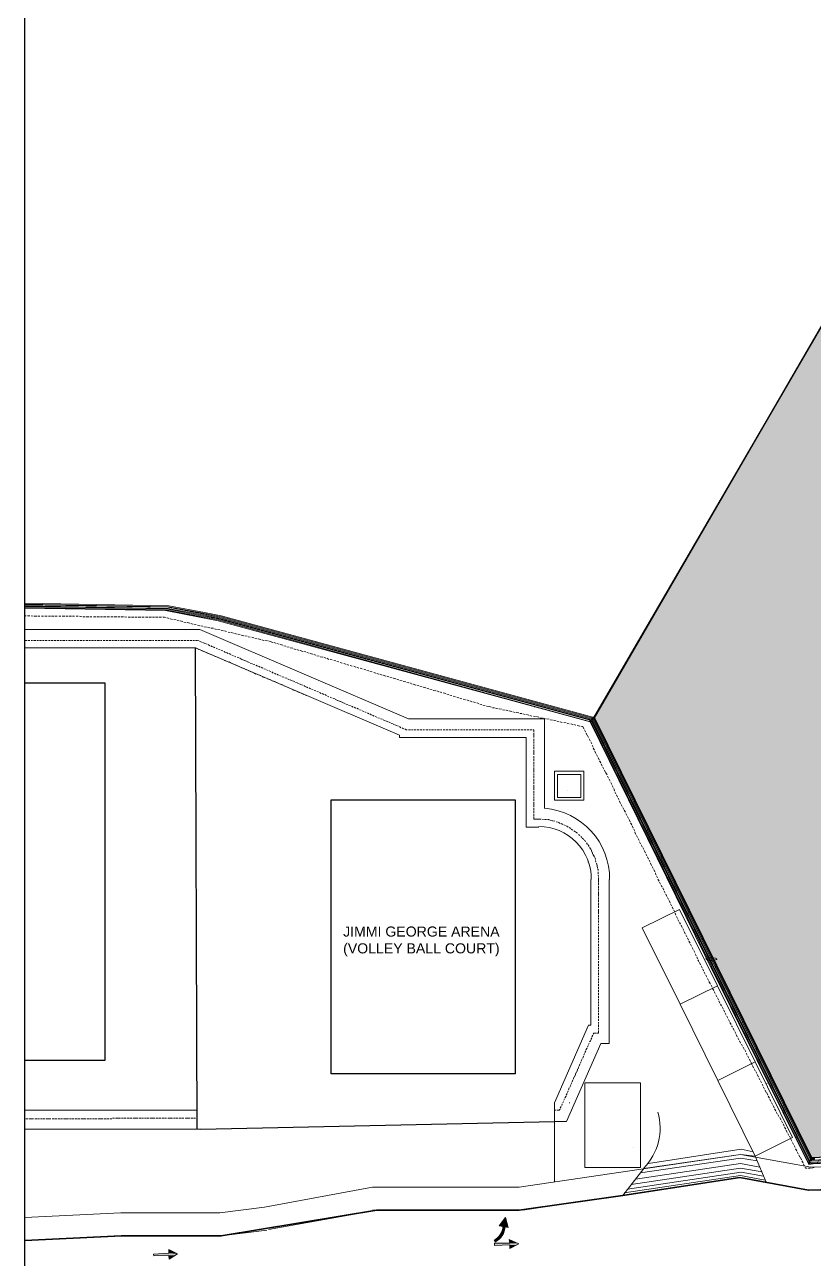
# Model space of a CAD drawing. Header units: inches. Extents: x 1969 to 240164, y 1364 to 46451.
# Drawn here: x 213632 to 218753, y 20353 to 28360 of the extents above; entities that cross this region are included whole.
import ezdxf

# ---------------------------------------------------------------- set-up
doc = ezdxf.new("R2010")
doc.units = ezdxf.units.IN
doc.header["$MEASUREMENT"] = 0
for name, color, linetype in [('PDF_0', 7, 'Continuous'), ('PDF_BH_Soil', 7, 'Continuous'), ('PDF_BH_Waste', 7, 'Continuous'), ('PDF_BOUNDARY', 7, 'Continuous'), ('PDF_cars', 7, 'Continuous'), ('PDF_CL for PVC SCH-40', 7, 'Continuous'), ('PDF_foot path', 7, 'Continuous'), ('PDF_HAT', 7, 'Continuous'), ('PDF_INTERNAL ROAD', 7, 'Continuous'), ('PDF_PAVING', 7, 'Continuous'), ('PDF_PHE_TEXT', 7, 'Continuous'), ('PDF_RD HA', 7, 'Continuous'), ('PDF_References', 7, 'Continuous'), ('PDF_ROAD', 7, 'Continuous'), ('PDF_TEX', 7, 'Continuous'), ('PDF_TEXT', 7, 'Continuous'), ('PDF_TEXT2', 7, 'Continuous'), ('PDF_THIN-1', 7, 'Continuous'), ('PDF_TXT', 7, 'Continuous'), ('PDF_Wall', 7, 'Continuous')]:
    doc.layers.add(name, color=color, linetype=linetype)
doc.styles.add('PDF ArialMT', font='arial.ttf')

msp = doc.modelspace()

# ---------------------------------------------------------------- hatches: boundary and pattern name
at = {"true_color": 0x727430}
h = msp.add_hatch(color=67, dxfattribs=at)
h.dxf.hatch_style = 1
h.paths.add_polyline_path([(225081.8, 24568.3), (222757, 28348.5), (218952.9, 26669.3), (217326.9, 23866.1), (218736.4, 21011.3), (222232.3, 21165.1), (222232.3, 21501.7), (222532.3, 21501.7), (222532.3, 21177.9), (222876.5, 21193.6), (222876.5, 21528.4), (223290.6, 21528.4), (223290.6, 21212.4), (223431.7, 21218.8), (226298.7, 21350.5), (225894.7, 22671.3), (225920.3, 22778.7), (225821.5, 23041.2)])
h.paths.add_polyline_path([(220980.8, 24006.3), (222077.8, 24006.3), (222077.8, 23721.3), (220980.8, 23721.3)], flags=16)

# ---------------------------------------------------------------- linework, layer by layer
for p, q in [((218952.9, 26669.3), (217322, 23865.3)), ((214750.4, 21197.1), (214739.7, 24319.5)), ((214773.8, 21197.1), (217067.9, 21248.2))]:
    msp.add_line(p, q)
for points in [[(213632.9, 35410.3), (230127.2, 35410.3), (230125.9, 16003.3), (213631.7, 16003.3)], [(215620.3, 23334), (216813.9, 23334), (216813.9, 21557.1), (215620.3, 21557.1)]]:
    msp.add_lwpolyline(points, close=True)
for points in [[(222137.2, 21160.9), (218736.4, 21011.3), (217326.9, 23866.1), (218952.9, 26669.3), (222757, 28348.5), (225081.8, 24568.3), (225821.5, 23041.2), (225920.3, 22778.7), (225894.7, 22671.3), (226298.7, 21350.5), (223431.7, 21218.8), (222137.2, 21159.9)], [(213632.9, 20475.8), (214259.1, 20505.1), (214906.8, 20505.1), (215915.7, 20672.1), (216839.5, 20672.1), (217511, 20767.6), (218271.2, 20883.5), (218717.7, 20801.7), (219341.5, 20818.7), (222147.5, 20933.6), (226336.2, 21105), (227062.2, 22754.9), (230127.2, 24257.3)], [(213632.9, 24091.8), (214151.8, 24091.8), (214151.8, 21643.6), (213632.9, 21643.6)]]:
    msp.add_lwpolyline(points)
at = {"lineweight": 35}
msp.add_lwpolyline([(213632.9, 20476.2), (214257.6, 20505.5), (214905.2, 20505.5), (215914.2, 20672.5), (216838, 20672.5), (217509.5, 20767.9), (218269.6, 20883.8), (218716.2, 20802), (219340, 20819.1), (222146, 20933.9), (226334.6, 21105.4), (227060.7, 22755.2), (230127.2, 24258.4)], dxfattribs=at)
at = {"layer": 'PDF_0', "lineweight": 0}
for points in [[(214780.6, 24513.7), (214780.6, 24517.2)], [(214739.7, 24319.5), (214743.1, 24319.5)], [(216938.4, 23934.3), (216938.4, 23937.7)], [(217323.5, 23866.1), (217320.1, 23862.7), (217323.5, 23859.3), (217330.4, 23862.7), (217326.9, 23866.1)], [(217303.1, 23849), (217299.7, 23849), (217296.3, 23842.2), (217299.7, 23842.2)], [(217303.1, 23845.6), (217299.7, 23842.2), (217303.1, 23838.8), (217309.9, 23842.2), (217306.5, 23845.6)], [(217313.3, 23859.3), (217306.5, 23859.3), (217306.5, 23852.5), (217309.9, 23852.5)], [(217313.3, 23855.9), (217309.9, 23852.5), (217313.3, 23849), (217320.1, 23852.5), (217316.7, 23855.9)], [(216883.8, 23736.6), (216883.8, 23736.6)], [(217657.6, 23112.8), (217657.6, 23112.8)], [(217286, 22932.1), (217286, 22928.7)], [(218445, 21493.6), (218448.4, 21493.6)], [(217071.3, 21347.1), (217067.9, 21347.1)], [(217166.7, 21367.5), (217163.3, 21367.5)], [(218721.1, 20978.9), (218724.5, 20982.3), (218721.1, 20985.7), (218714.3, 20982.3), (218717.7, 20975.5)], [(218727.9, 20992.5), (218731.3, 20996), (218727.9, 20999.4), (218721.1, 20996), (218724.5, 20992.5)], [(218734.7, 21006.2), (218738.1, 21009.6), (218734.7, 21013), (218727.9, 21009.6), (218731.3, 21006.2)]]:
    msp.add_lwpolyline(points, dxfattribs=at)
for points in [[(217326.1, 23867.2, 0.199002), (217323.5, 23869.5), (217316.7, 23869.5), (217316.7, 23862.7), (217320.1, 23862.7)], [(218718.4, 20978, 0.198789), (218721.1, 20975.5), (218724.5, 20972.1), (218727.9, 20982.3), (218724.5, 20982.3)], [(218725.2, 20991.6, 0.198789), (218727.9, 20989.1), (218731.3, 20989.1), (218734.7, 20996), (218731.3, 20996)], [(218732.1, 21005.3, 0.198789), (218734.7, 21002.8), (218741.6, 21002.8), (218741.6, 21009.6), (218738.1, 21009.6)]]:
    msp.add_lwpolyline(points, format="xyb", dxfattribs=at)
for centre in [(217315, 23857.6), (217304.8, 23847.3)]:
    msp.add_arc(centre, 5.11, 33.44847, 78.46832, dxfattribs=at)
at = {"layer": 'PDF_BH_Soil', "lineweight": 0}
for points in [[(217299.7, 23849), (214889.7, 24506.9), (214780.6, 24527.4), (214548.8, 24571.7), (213632.9, 24587.5)], [(217296.3, 23842.2), (214889.7, 24500.1), (214780.6, 24520.6), (214545.4, 24564.9), (213632.9, 24580.7)], [(218714.3, 20982.3), (217303.1, 23838.8)], [(218721.1, 20985.7), (217309.9, 23842.2)], [(218724.5, 20975.5), (222138.7, 21128.4)], [(218727.9, 20982.3), (222138.3, 21135.1)]]:
    msp.add_lwpolyline(points, dxfattribs=at)
at = {"layer": 'PDF_BH_Waste', "lineweight": 0}
for points in [[(217316.7, 23869.5), (214906.8, 24527.4), (214797.7, 24547.8), (214565.9, 24592.1), (213632.9, 24608.2)], [(217316.7, 23862.7), (214906.8, 24520.6), (214797.7, 24541), (214562.5, 24585.3), (213632.9, 24601.4)], [(213632.9, 24598), (214562.5, 24581.9), (214794.3, 24537.6), (214903.3, 24513.7), (217306.5, 23859.3)], [(217306.5, 23852.5), (214903.3, 24506.9), (214794.3, 24530.8), (214562.5, 24575.1), (213632.9, 24591.1)], [(217320.1, 23862.7), (217320.1, 23862.7)], [(218734.7, 21013), (217326.9, 23862.7)], [(218721.1, 20996), (217313.3, 23849)], [(218727.9, 20999.4), (217320.1, 23852.5)], [(218731.3, 21009.6), (217323.5, 23859.3)], [(222138.1, 21140.7), (218731.3, 20989.1)], [(218734.7, 20996), (222137.8, 21147.4)], [(218741.6, 21009.6), (218755.2, 21009.6), (218755.2, 21002.8), (218741.6, 21002.8)]]:
    msp.add_lwpolyline(points, dxfattribs=at)
at = {"layer": 'PDF_BOUNDARY', "lineweight": 0}
for points in [[(213632.9, 24577.2), (214545.4, 24561.5), (214886.3, 24493.3), (214889.7, 24493.3)], [(214886.3, 24493.3), (217299.7, 23838.8), (218042.8, 22325.4), (218717.7, 20968.7), (218745, 20972.1), (220176.6, 21040.3), (222138.6, 21129.5)]]:
    msp.add_lwpolyline(points, dxfattribs=at)
at = {"layer": 'PDF_cars', "lineweight": 0}
for points in [[(217879.2, 22621.9), (217637.1, 22502.6), (217882.6, 22008.3), (218124.6, 22127.6)], [(218124.6, 22127.6), (217882.6, 22008.3), (218128, 21514.1), (218370, 21633.4)], [(218370, 21633.4), (218128, 21514.1), (218370, 21023.2), (218612, 21142.5)], [(217265.6, 21497), (217626.9, 21497), (217626.9, 20948.2), (217265.6, 20948.2)]]:
    msp.add_lwpolyline(points, close=True, dxfattribs=at)
at = {"layer": 'PDF_CL for PVC SCH-40', "lineweight": 0}
for points in [[(217326.9, 23859.3), (217323.5, 23866.1), (217316.7, 23866.1)], [(217306.5, 23838.8), (217303.1, 23845.6), (217296.3, 23845.6)], [(217316.7, 23849), (217313.3, 23855.9), (217306.5, 23855.9)], [(218717.7, 20982.3), (218721.1, 20978.9), (218727.9, 20978.9)], [(218724.5, 20999.4), (218727.9, 20992.5), (218734.7, 20992.5)], [(218731.3, 21013), (218734.7, 21006.2), (218741.6, 21006.2)]]:
    msp.add_lwpolyline(points, dxfattribs=at)
at = {"layer": 'PDF_foot path', "lineweight": 0}
for points in [[(217678, 20975.5), (218278, 21067.5), (218356.4, 21050.5)], [(218370, 21023.2), (218441.6, 20852.8), (218370, 21023.2), (218274.6, 21033.5), (217647.4, 20941.4), (217511, 20767.6), (217647.4, 20941.4)], [(217626.9, 20914.1), (218274.6, 21009.6), (218383.6, 20992.5)], [(217541.7, 20808.5), (218278, 20917.6), (218424.5, 20893.7)], [(217565.6, 20839.2), (218274.6, 20944.8), (218414.3, 20921)], [(217592.8, 20873.2), (218274.6, 20975.5), (218400.7, 20951.6)], [(217521.2, 20784.6), (218274.6, 20897.1), (218434.8, 20866.4)]]:
    msp.add_lwpolyline(points, dxfattribs=at)
msp.add_lwpolyline([(218441.6, 20852.8), (218271.2, 20883.5), (217511, 20767.6), (218271.2, 20883.5)], close=True, dxfattribs=at)
at = {"layer": 'PDF_HAT', "lineweight": 0}
for p, q in [((217303.1, 22816.2), (217303.1, 21872)), ((217289.4, 21872), (217067.9, 21367.5)), ((217303.1, 21872), (217289.4, 21872))]:
    msp.add_line(p, q, dxfattribs=at)
for points in [[(213632.9, 24319.5), (214739.7, 24319.5), (216062.3, 23753.6), (216062.3, 23736.6), (216883.8, 23736.6), (216883.8, 23157.1), (216965.6, 23157.1)], [(214750, 21319.8), (213632.9, 21319.8)]]:
    msp.add_lwpolyline(points, dxfattribs=at)
msp.add_arc((216967.3, 22821.3), 339.2, 359.1926, 90.01649, dxfattribs=at)
at = {"layer": 'PDF_INTERNAL ROAD', "lineweight": 0}
for points in [[(218635.9, 20968.7), (218731.3, 20951.6), (219409.7, 20972.1)], [(216839.5, 20822.1), (216113.4, 20822.1), (215888.5, 20822.1), (215186.3, 20692.6), (214896.5, 20655.1), (214255.7, 20655.1), (213632.9, 20624.6)], [(218608.6, 20822.1), (218717.7, 20801.7), (219413.1, 20822.1)], [(215915.7, 20672.1), (215213.5, 20546)], [(215888.5, 20672.1), (216113.4, 20672.1), (216839.5, 20672.1)], [(213632.9, 20475.6), (214259.1, 20505.1), (214906.8, 20505.1), (215203.3, 20542.6)]]:
    msp.add_lwpolyline(points, dxfattribs=at)
at = {"layer": 'PDF_PAVING', "lineweight": 0}
for points in [[(213632.9, 24438.8), (214767, 24438.8), (216120.3, 23859.3), (217003.1, 23859.3), (217003.1, 23276.4)], [(217422.4, 22816.2), (217422.4, 21752.7), (217367.8, 21752.7), (217146.3, 21248.2), (217067.9, 21248.2)], [(213632.9, 21197.1), (214773.8, 21197.1)]]:
    msp.add_lwpolyline(points, dxfattribs=at)
msp.add_arc((216967.3, 22821.3), 458.5, 359.30812, 85.28672, dxfattribs=at)
at = {"layer": 'PDF_PHE_TEXT', "lineweight": 0}
for points in [[(218086.4, 22309.3), (218066.7, 22309.3), (218050.6, 22305.5), (218050.6, 22300.8)], [(218050.6, 22300.8), (218050.6, 22296.1), (218066.7, 22292.3), (218086.4, 22292.3)], [(218122.2, 22300.8), (218122.2, 22305.5), (218106.2, 22309.3), (218086.4, 22309.3)], [(218086.4, 22292.3), (218106.2, 22292.3), (218122.2, 22296.1), (218122.2, 22300.8)]]:
    msp.add_open_spline(points, degree=3, dxfattribs=at)
at = {"layer": 'PDF_RD HA', "lineweight": 0}
for points in [[(216839.5, 20822.1), (218274.6, 21033.5), (218635.9, 20968.7)], [(216863.4, 20672.1), (218271.2, 20883.5), (218608.6, 20822.1)]]:
    msp.add_lwpolyline(points, dxfattribs=at)
msp.add_arc((217376.4, 21205.6), 376.7, 316.21371, 15.74324, dxfattribs=at)
at = {"layer": 'PDF_References', "lineweight": 0}
msp.add_lwpolyline([(217153.1, 23395.7), (217153.1, 23395.7), (217153.1, 23395.7)], close=True, dxfattribs=at)
at = {"layer": 'PDF_ROAD', "lineweight": 0}
msp.add_lwpolyline([(217067.9, 21367.5), (217067.9, 20856.2)], dxfattribs=at)
at = {"layer": 'PDF_TEX', "lineweight": 0}
for points in [[(217067.9, 23518.4), (217258.8, 23518.4), (217258.8, 23330.9), (217067.9, 23330.9)], [(217088.3, 23498), (217238.3, 23498), (217238.3, 23348), (217088.3, 23348)]]:
    msp.add_lwpolyline(points, close=True, dxfattribs=at)
at = {"layer": 'PDF_TEXT2', "lineweight": 0}
for points in [[(213632.9, 24527.4), (213642.1, 24527.4)], [(213648.9, 24527.4), (213666, 24527.4)], [(213672.8, 24527.4), (213686.4, 24524)], [(213693.3, 24524), (213710.3, 24524)], [(213717.1, 24524), (213730.8, 24524)], [(213741, 24524), (213754.6, 24524)], [(213761.4, 24524), (213778.5, 24524)], [(213785.3, 24524), (213798.9, 24524)], [(213805.7, 24524), (213822.8, 24524)], [(213829.6, 24524), (213843.2, 24524)], [(213853.5, 24524), (213867.1, 24524)], [(213873.9, 24524), (213891, 24524)], [(213897.8, 24524), (213911.4, 24524)], [(213918.2, 24524), (213935.3, 24524)], [(213942.1, 24524), (213955.7, 24524)], [(213966, 24524), (213979.6, 24524)], [(213986.4, 24524), (214003.5, 24520.6)], [(214010.3, 24520.6), (214023.9, 24520.6)], [(214030.7, 24520.6), (214047.8, 24520.6)], [(214054.6, 24520.6), (214068.2, 24520.6)], [(214078.4, 24520.6), (214092.1, 24520.6)], [(214098.9, 24520.6), (214115.9, 24520.6)], [(214122.8, 24520.6), (214136.4, 24520.6)], [(214143.2, 24520.6), (214160.3, 24520.6)], [(214167.1, 24520.6), (214180.7, 24520.6)], [(214190.9, 24520.6), (214204.6, 24520.6)], [(214211.4, 24520.6), (214228.4, 24520.6)], [(214235.2, 24520.6), (214248.9, 24520.6)], [(214255.7, 24520.6), (214272.7, 24520.6)], [(214279.6, 24520.6), (214293.2, 24517.2)], [(214303.4, 24517.2), (214317.1, 24517.2)], [(214323.9, 24517.2), (214340.9, 24517.2)], [(214347.7, 24517.2), (214361.4, 24517.2)], [(214368.2, 24517.2), (214385.2, 24517.2)], [(214392, 24517.2), (214405.7, 24517.2)], [(214415.9, 24517.2), (214429.5, 24517.2)], [(214436.4, 24517.2), (214453.4, 24517.2)], [(214460.2, 24517.2), (214473.9, 24517.2)], [(214480.7, 24517.2), (214497.7, 24517.2)], [(214504.5, 24517.2), (214518.2, 24517.2)], [(214528.4, 24517.2), (214538.6, 24517.2), (214548.8, 24513.7)], [(214555.7, 24513.7), (214569.3, 24510.3)], [(214576.1, 24506.9), (214589.7, 24503.5)], [(214600, 24503.5), (214613.6, 24500.1)], [(214620.4, 24496.7), (214634.1, 24493.3)], [(214640.9, 24493.3), (214657.9, 24489.9)], [(214664.7, 24486.5), (214678.4, 24483.1)], [(214685.2, 24483.1), (214702.2, 24479.7)], [(214709.1, 24476.3), (214722.7, 24472.8)], [(214729.5, 24472.8), (214743.1, 24469.4)], [(214753.4, 24466), (214767, 24462.6)], [(214773.8, 24462.6), (214787.5, 24459.2)], [(214794.3, 24455.8), (214811.3, 24452.4)], [(214818.1, 24452.4), (214831.8, 24449)], [(214838.6, 24445.6), (214855.6, 24445.6)], [(214862.4, 24442.2), (214876.1, 24438.8)], [(214882.9, 24438.8), (214899.9, 24435.3)], [(214906.8, 24431.9), (214920.4, 24428.5)], [(214927.2, 24428.5), (214940.8, 24425.1)], [(214951.1, 24421.7), (214964.7, 24418.3)], [(214971.5, 24418.3), (214985.2, 24414.9)], [(214992, 24411.5), (215009, 24408.1)], [(215015.8, 24408.1), (215029.5, 24404.7)], [(215036.3, 24401.3), (215053.3, 24397.9)], [(215060.2, 24397.9), (215073.8, 24394.4)], [(215080.6, 24391), (215094.2, 24387.6)], [(215104.5, 24387.6), (215118.1, 24384.2)], [(215124.9, 24380.8), (215138.6, 24377.4)], [(215145.4, 24377.4), (215162.4, 24374)], [(215169.2, 24370.6), (215182.9, 24367.2)], [(215189.7, 24367.2), (215206.7, 24363.8)], [(215213.5, 24363.8), (215223.8, 24360.4), (215240.8, 24353.5)], [(215247.6, 24353.5), (215261.3, 24350.1)], [(215268.1, 24346.7), (215281.7, 24343.3)], [(215288.5, 24339.9), (215305.6, 24336.5)], [(215312.4, 24333.1), (215326, 24329.7)], [(215332.8, 24326.3), (215346.5, 24322.9)], [(215353.3, 24319.5), (215370.3, 24316)], [(215377.2, 24312.6), (215390.8, 24309.2)], [(215397.6, 24309.2), (215411.2, 24302.4)], [(215418.1, 24302.4), (215435.1, 24295.6)], [(215441.9, 24295.6), (215455.6, 24292.2)], [(215462.4, 24288.8), (215476, 24285.4)], [(215482.8, 24282), (215499.9, 24278.5)], [(215506.7, 24275.1), (215520.3, 24271.7)], [(215527.1, 24268.3), (215540.8, 24264.9)], [(215547.6, 24261.5), (215564.6, 24258.1)], [(215571.5, 24258.1), (215585.1, 24251.3)], [(215591.9, 24251.3), (215605.5, 24244.5)], [(215612.4, 24244.5), (215626, 24241)], [(215636.2, 24237.6), (215649.9, 24234.2)], [(215656.7, 24230.8), (215670.3, 24227.4)], [(215677.1, 24224), (215690.8, 24220.6)], [(215701, 24217.2), (215714.6, 24213.8)], [(215721.4, 24210.4), (215735.1, 24207)], [(215741.9, 24203.6), (215755.5, 24200.1)], [(215765.8, 24200.1), (215779.4, 24193.3)], [(215786.2, 24193.3), (215799.8, 24186.5)], [(215806.7, 24186.5), (215820.3, 24183.1)], [(215830.5, 24179.7), (215844.2, 24176.3)], [(215851, 24172.9), (215864.6, 24169.5)], [(215871.4, 24166.1), (215885.1, 24162.6)], [(215895.3, 24159.2), (215908.9, 24155.8)], [(215915.7, 24152.4), (215929.4, 24149)], [(215936.2, 24149), (215949.8, 24142.2)], [(215956.6, 24142.2), (215973.7, 24135.4)], [(215980.5, 24135.4), (215994.1, 24132)], [(216001, 24128.6), (216014.6, 24125.2)], [(216021.4, 24121.7), (216038.5, 24118.3)], [(216045.3, 24114.9), (216058.9, 24111.5)], [(216065.7, 24108.1), (216079.4, 24104.7)], [(216086.2, 24101.3), (216103.2, 24097.9)], [(216110, 24094.5), (216123.7, 24091.1)], [(216130.5, 24091.1), (216144.1, 24084.2)], [(216150.9, 24084.2), (216168, 24077.4)], [(216174.8, 24077.4), (216188.4, 24074)], [(216195.3, 24070.6), (216208.9, 24067.2)], [(216215.7, 24063.8), (216232.7, 24060.4)], [(216239.6, 24057), (216253.2, 24053.6)], [(216260, 24050.2), (216273.7, 24046.8)], [(216280.5, 24043.3), (216297.5, 24039.9)], [(216304.3, 24039.9), (216318, 24033.1)], [(216324.8, 24033.1), (216338.4, 24026.3)], [(216345.2, 24026.3), (216362.3, 24022.9)], [(216369.1, 24019.5), (216382.7, 24016.1)], [(216389.5, 24012.7), (216403.2, 24009.3)], [(216410, 24005.8), (216427, 24002.4)], [(216433.9, 23999), (216447.5, 23995.6)], [(216454.3, 23992.2), (216467.9, 23988.8)], [(216474.8, 23985.4), (216491.8, 23982)], [(216498.6, 23982), (216512.3, 23975.2)], [(216519.1, 23975.2), (216532.7, 23968.4)], [(216539.5, 23968.4), (216556.6, 23964.9)], [(216563.4, 23961.5), (216577, 23958.1)], [(216583.8, 23954.7), (216597.5, 23951.3)], [(216604.3, 23947.9), (216617.9, 23944.5)], [(216628.2, 23941.1), (216645.2, 23937.7), (216658.8, 23934.3)], [(216665.7, 23930.9), (216679.3, 23930.9)], [(216686.1, 23927.4), (216703.1, 23924)], [(216710, 23924), (216723.6, 23920.6)], [(216730.4, 23917.2), (216747.5, 23913.8)], [(216754.3, 23913.8), (216767.9, 23910.4)], [(216774.7, 23910.4), (216791.8, 23907)], [(216798.6, 23903.6), (216812.2, 23900.2)], [(216819, 23900.2), (216836.1, 23896.8)], [(216842.9, 23893.4), (216856.5, 23893.4)], [(216863.4, 23890), (216877, 23886.5)], [(216887.2, 23886.5), (216900.9, 23883.1)], [(216907.7, 23879.7), (216921.3, 23876.3)], [(216931.5, 23876.3), (216945.2, 23872.9)], [(216952, 23872.9), (216965.6, 23869.5)], [(216972.4, 23866.1), (216989.5, 23862.7)], [(216996.3, 23862.7), (217009.9, 23859.3)], [(217016.8, 23859.3), (217033.8, 23855.9)], [(217040.6, 23852.5), (217054.2, 23849)], [(217061.1, 23849), (217078.1, 23845.6)], [(217084.9, 23842.2), (217098.6, 23838.8)], [(217105.4, 23838.8), (217119, 23835.4)], [(217129.2, 23835.4), (217142.9, 23832)], [(217149.7, 23828.6), (217163.3, 23825.2)], [(217173.6, 23825.2), (217187.2, 23821.8)], [(217194, 23821.8), (217207.6, 23818.4)], [(217214.5, 23815), (217231.5, 23811.6)], [(217238.3, 23811.6), (217252, 23808.1), (217258.8, 23794.5)], [(217262.2, 23787.7), (217269, 23774.1)], [(217272.4, 23767.2), (217279.2, 23753.6)], [(217282.6, 23750.2), (217289.4, 23736.6)], [(217292.9, 23729.7), (217299.7, 23716.1)], [(217303.1, 23709.3), (217309.9, 23695.7)], [(217313.3, 23688.8), (217320.1, 23675.2)], [(217320.1, 23668.4), (217326.9, 23654.8)], [(217330.4, 23647.9), (217337.2, 23634.3)], [(217340.6, 23627.5), (217347.4, 23613.8)], [(217350.8, 23607), (217357.6, 23593.4)], [(217361, 23586.6), (217367.8, 23572.9)], [(217371.3, 23566.1), (217378.1, 23552.5)], [(217381.5, 23545.7), (217388.3, 23532)], [(217391.7, 23525.2), (217398.5, 23511.6)], [(217401.9, 23508.2), (217408.8, 23494.5)], [(217412.2, 23487.7), (217419, 23474.1)], [(217422.4, 23467.3), (217429.2, 23453.6)], [(217432.6, 23446.8), (217439.4, 23433.2)], [(217442.8, 23426.4), (217449.7, 23412.7)], [(217453.1, 23405.9), (217456.5, 23392.3)], [(217459.9, 23385.5), (217466.7, 23371.8)], [(217470.1, 23365), (217476.9, 23351.4)], [(217480.3, 23344.6), (217487.2, 23330.9)], [(217490.6, 23324.1), (217497.4, 23310.5)], [(217500.8, 23303.7), (217507.6, 23290)], [(217511, 23283.2), (217517.8, 23269.6)], [(217521.2, 23266.2), (217528.1, 23252.5)], [(217531.5, 23245.7), (217538.3, 23232.1)], [(217541.7, 23225.3), (217548.5, 23211.6)], [(217551.9, 23204.8), (217558.7, 23191.2)], [(217562.1, 23184.3), (217569, 23170.7)], [(217572.4, 23163.9), (217579.2, 23150.3)], [(217582.6, 23143.4), (217589.4, 23129.8)], [(217589.4, 23123), (217596.2, 23109.4)], [(217599.6, 23102.5), (217606.5, 23088.9)], [(217609.9, 23082.1), (217616.7, 23068.5)], [(217620.1, 23061.6), (217626.9, 23048)], [(217630.3, 23041.2), (217637.1, 23027.5)], [(217640.5, 23024.1), (217647.4, 23010.5)], [(217650.8, 23003.7), (217657.6, 22990.1)], [(217661, 22983.2), (217667.8, 22969.6)], [(217671.2, 22962.8), (217678, 22949.1)], [(217681.4, 22942.3), (217688.3, 22928.7)], [(217691.7, 22921.9), (217698.5, 22908.2)], [(217701.9, 22901.4), (217708.7, 22887.8)], [(217712.1, 22881), (217718.9, 22867.3)], [(217722.4, 22860.5), (217725.8, 22846.9)], [(217729.2, 22840.1), (217736, 22826.4)], [(217739.4, 22819.6), (217746.2, 22806)], [(217749.6, 22799.2), (217756.4, 22785.5)], [(217759.8, 22778.7), (217766.7, 22768.5)], [(217770.1, 22761.7), (217776.9, 22748)], [(217780.3, 22741.2), (217787.1, 22727.6)], [(217790.5, 22720.8), (217797.3, 22707.1)], [(217800.8, 22700.3), (217807.6, 22686.7)], [(217811, 22679.9), (217817.8, 22666.2)], [(217821.2, 22659.4), (217828, 22645.8)], [(217831.4, 22639), (217838.3, 22625.3)], [(217841.7, 22618.5), (217848.5, 22604.9)], [(217851.9, 22598.1), (217855.3, 22584.4)], [(217858.7, 22577.6), (217865.5, 22564)], [(217868.9, 22557.1), (217875.7, 22543.5)], [(217879.2, 22536.7), (217886, 22526.5)], [(217889.4, 22519.7), (217896.2, 22506)], [(217899.6, 22499.2), (217906.4, 22485.6)], [(217909.8, 22478.7), (217916.7, 22465.1)], [(217920.1, 22458.3), (217926.9, 22444.7)], [(217930.3, 22437.8), (217937.1, 22424.2)], [(217940.5, 22417.4), (217947.3, 22403.8)], [(217950.7, 22396.9), (217957.6, 22383.3)], [(217961, 22376.5), (217967.8, 22362.9)], [(217971.2, 22356), (217978, 22342.4)], [(217981.4, 22335.6), (217988.2, 22321.9)], [(217991.6, 22315.1), (217995.1, 22301.5)], [(217998.5, 22294.7), (218005.3, 22284.4)], [(218008.7, 22277.6), (218015.5, 22264)], [(218018.9, 22257.2), (218025.7, 22243.5)], [(218029.1, 22236.7), (218036, 22223.1)], [(218039.4, 22216.3), (218046.2, 22202.6)], [(218049.6, 22195.8), (218056.4, 22182.2)], [(218059.8, 22175.4), (218066.6, 22161.7)], [(218070, 22154.9), (218076.9, 22141.3), (218080.3, 22137.9)], [(218083.7, 22131.1), (218090.5, 22117.4)], [(218093.9, 22110.6), (218100.7, 22097)], [(218104.1, 22090.2), (218110.9, 22076.5)], [(218114.4, 22069.7), (218121.2, 22056.1)], [(218124.6, 22049.2), (218131.4, 22035.6)], [(218134.8, 22028.8), (218141.6, 22015.2)], [(218145, 22008.3), (218151.9, 21998.1)], [(218155.3, 21991.3), (218162.1, 21977.7)], [(218165.5, 21970.8), (218172.3, 21957.2)], [(218175.7, 21950.4), (218182.5, 21936.8)], [(218185.9, 21929.9), (218192.8, 21916.3)], [(218196.2, 21909.5), (218203, 21895.9)], [(218206.4, 21889), (218213.2, 21875.4)], [(218216.6, 21868.6), (218223.4, 21858.4)], [(218226.8, 21851.5), (218233.7, 21837.9)], [(218237.1, 21831.1), (218243.9, 21817.5)], [(218247.3, 21810.6), (218254.1, 21797)], [(218257.5, 21790.2), (218264.3, 21776.6)], [(218267.7, 21769.7), (218274.6, 21756.1)], [(218281.4, 21749.3), (218288.2, 21735.6)], [(218291.6, 21728.8), (218298.4, 21715.2)], [(218301.8, 21711.8), (218308.7, 21698.2)], [(218312.1, 21691.3), (218318.9, 21677.7)], [(218322.3, 21670.9), (218329.1, 21657.2)], [(218332.5, 21650.4), (218339.3, 21636.8)], [(218342.7, 21630), (218349.6, 21616.3)], [(218353, 21609.5), (218359.8, 21595.9)], [(218363.2, 21589.1), (218370, 21575.4)], [(218373.4, 21572), (218380.2, 21558.4)], [(218383.6, 21551.6), (218390.5, 21537.9)], [(218393.9, 21531.1), (218400.7, 21517.5)], [(218404.1, 21510.7), (218410.9, 21497)], [(218414.3, 21490.2), (218421.1, 21476.6)], [(218424.5, 21469.8), (218431.4, 21456.1)], [(218434.8, 21449.3), (218441.6, 21435.7)], [(218445, 21432.3), (218451.8, 21418.6)], [(218455.2, 21411.8), (218462, 21398.2)], [(218465.5, 21391.4), (218472.3, 21377.7)], [(218475.7, 21370.9), (218482.5, 21357.3)], [(218485.9, 21350.5), (218492.7, 21336.8)], [(218496.1, 21330), (218502.9, 21316.4)], [(218506.4, 21309.6), (218513.2, 21295.9)], [(218516.6, 21292.5), (218523.4, 21278.9)], [(218530.2, 21272.1), (218537, 21258.4)], [(218540.4, 21251.6), (218547.3, 21238)], [(218550.7, 21231.2), (218557.5, 21217.5)], [(218560.9, 21210.7), (218567.7, 21197.1)], [(218571.1, 21190.3), (218577.9, 21176.6)], [(218581.3, 21169.8), (218588.2, 21156.2)], [(218591.6, 21152.8), (218598.4, 21139.1)], [(218601.8, 21132.3), (218608.6, 21118.7)], [(218612, 21111.9), (218618.8, 21098.2)], [(218622.3, 21091.4), (218629.1, 21077.8)], [(218632.5, 21070.9), (218639.3, 21057.3)], [(218642.7, 21050.5), (218649.5, 21036.9)], [(218652.9, 21030), (218659.7, 21016.4)], [(218663.2, 21013), (218670, 20999.4)], [(218673.4, 20992.5), (218680.2, 20978.9)], [(218683.6, 20972.1), (218690.4, 20958.5)], [(218693.8, 20951.6), (218697.2, 20944.8), (218707.5, 20944.8)], [(218714.3, 20944.8), (218727.9, 20944.8)], [(218734.7, 20944.8), (218751.8, 20948.2)]]:
    msp.add_lwpolyline(points, dxfattribs=at)
at = {"layer": 'PDF_THIN-1', "lineweight": 0}
for points in [[(214760.2, 24309.2), (214739.7, 24319.5)], [(214790.9, 24295.6), (214770.4, 24305.8)], [(214821.5, 24282), (214801.1, 24292.2)], [(214852.2, 24271.7), (214831.8, 24278.5)], [(214882.9, 24258.1), (214862.4, 24264.9)], [(214917, 24244.5), (214896.5, 24251.3)], [(214947.7, 24230.8), (214927.2, 24237.6)], [(214978.3, 24217.2), (214957.9, 24227.4)], [(215009, 24203.6), (214988.6, 24213.8)], [(215039.7, 24189.9), (215019.2, 24200.1)], [(215070.4, 24176.3), (215049.9, 24186.5)], [(215101.1, 24162.6), (215080.6, 24172.9)], [(215131.7, 24149), (215111.3, 24159.2)], [(215162.4, 24138.8), (215142, 24145.6)], [(215193.1, 24125.2), (215172.6, 24132)], [(215227.2, 24111.5), (215206.7, 24118.3)], [(215257.9, 24097.9), (215237.4, 24104.7)], [(215288.5, 24084.2), (215268.1, 24094.5)], [(215319.2, 24070.6), (215298.8, 24080.8)], [(215349.9, 24057), (215329.4, 24067.2)], [(215380.6, 24043.3), (215360.1, 24053.6)], [(215411.2, 24029.7), (215390.8, 24039.9)], [(215441.9, 24016.1), (215421.5, 24026.3)], [(215472.6, 24005.8), (215452.2, 24012.7)]]:
    msp.add_lwpolyline(points, dxfattribs=at)
at = {"layer": 'PDF_TXT', "lineweight": 0}
for points in [[(213635.3, 24367.2), (213645.5, 24367.2)], [(213652.4, 24367.2), (213666, 24367.2)], [(213672.8, 24367.2), (213683, 24367.2)], [(213689.8, 24367.2), (213703.5, 24367.2)], [(213710.3, 24367.2), (213720.5, 24367.2)], [(213727.3, 24367.2), (213741, 24367.2)], [(213747.8, 24367.2), (213758, 24367.2)], [(213764.8, 24367.2), (213778.5, 24367.2)], [(213785.3, 24367.2), (213795.5, 24367.2)], [(213802.3, 24367.2), (213816, 24367.2)], [(213822.8, 24367.2), (213833, 24367.2)], [(213839.8, 24367.2), (213853.5, 24367.2)], [(213860.3, 24367.2), (213870.5, 24367.2)], [(213877.3, 24367.2), (213891, 24367.2)], [(213897.8, 24367.2), (213908, 24367.2)], [(213914.8, 24367.2), (213928.5, 24367.2)], [(213935.3, 24367.2), (213945.5, 24367.2)], [(213952.3, 24367.2), (213966, 24367.2)], [(213972.8, 24367.2), (213983, 24367.2)], [(213989.8, 24367.2), (214003.5, 24367.2)], [(214010.3, 24367.2), (214020.5, 24367.2)], [(214027.3, 24367.2), (214040.9, 24367.2)], [(214047.8, 24367.2), (214058, 24367.2)], [(214064.8, 24367.2), (214078.4, 24367.2)], [(214085.3, 24367.2), (214095.5, 24367.2)], [(214102.3, 24367.2), (214115.9, 24367.2)], [(214122.8, 24367.2), (214133, 24367.2)], [(214139.8, 24367.2), (214153.4, 24367.2)], [(214160.3, 24367.2), (214170.5, 24367.2)], [(214177.3, 24367.2), (214190.9, 24367.2)], [(214197.7, 24367.2), (214208, 24367.2)], [(214214.8, 24367.2), (214228.4, 24367.2)], [(214235.2, 24367.2), (214245.5, 24367.2)], [(214252.3, 24367.2), (214265.9, 24367.2)], [(214272.7, 24367.2), (214283, 24367.2)], [(214289.8, 24367.2), (214303.4, 24367.2)], [(214310.2, 24367.2), (214320.5, 24367.2)], [(214327.3, 24367.2), (214340.9, 24367.2)], [(214347.7, 24367.2), (214358, 24367.2)], [(214364.8, 24367.2), (214378.4, 24367.2)], [(214385.2, 24367.2), (214395.5, 24367.2)], [(214402.3, 24367.2), (214415.9, 24367.2)], [(214422.7, 24367.2), (214432.9, 24367.2)], [(214439.8, 24367.2), (214453.4, 24367.2)], [(214460.2, 24367.2), (214470.4, 24367.2)], [(214477.3, 24367.2), (214490.9, 24367.2)], [(214497.7, 24367.2), (214507.9, 24367.2)], [(214514.8, 24367.2), (214528.4, 24367.2)], [(214535.2, 24367.2), (214545.4, 24367.2)], [(214552.3, 24367.2), (214565.9, 24367.2)], [(214572.7, 24367.2), (214582.9, 24367.2)], [(214589.7, 24367.2), (214603.4, 24367.2)], [(214610.2, 24367.2), (214620.4, 24367.2)], [(214627.2, 24367.2), (214640.9, 24367.2)], [(214647.7, 24367.2), (214657.9, 24367.2)], [(214664.7, 24367.2), (214678.4, 24367.2)], [(214685.2, 24367.2), (214695.4, 24367.2)], [(214702.2, 24367.2), (214715.9, 24367.2)], [(214722.7, 24367.2), (214732.9, 24367.2)], [(214739.7, 24367.2), (214750, 24367.2), (214763.6, 24363.8)], [(214767, 24360.4), (214780.6, 24356.9)], [(214784, 24353.5), (214797.7, 24350.1)], [(214801.1, 24346.7), (214814.7, 24343.3)], [(214821.5, 24339.9), (214831.8, 24333.1)], [(214838.6, 24333.1), (214848.8, 24326.3)], [(214855.6, 24326.3), (214865.9, 24319.5)], [(214872.7, 24316), (214882.9, 24312.6)], [(214889.7, 24309.2), (214899.9, 24305.8)], [(214906.8, 24302.4), (214917, 24299)], [(214923.8, 24295.6), (214934, 24288.8)], [(214940.8, 24288.8), (214951.1, 24282)], [(214957.9, 24282), (214968.1, 24275.1)], [(214974.9, 24271.7), (214985.2, 24268.3)], [(214992, 24264.9), (215002.2, 24261.5)], [(215009, 24258.1), (215022.7, 24254.7)], [(215026.1, 24251.3), (215039.7, 24244.5)], [(215043.1, 24244.5), (215056.7, 24237.6)], [(215060.2, 24237.6), (215073.8, 24230.8)], [(215077.2, 24227.4), (215090.8, 24224)], [(215094.2, 24220.6), (215107.9, 24217.2)], [(215111.3, 24213.8), (215124.9, 24210.4)], [(215131.7, 24207), (215142, 24200.1)], [(215148.8, 24200.1), (215159, 24193.3)], [(215165.8, 24193.3), (215176, 24186.5)], [(215182.9, 24183.1), (215193.1, 24179.7)], [(215199.9, 24176.3), (215210.1, 24172.9)], [(215217, 24169.5), (215227.2, 24166.1)], [(215234, 24162.6), (215244.2, 24155.8)], [(215251, 24155.8), (215261.3, 24149)], [(215268.1, 24149), (215278.3, 24142.2)], [(215285.1, 24138.8), (215295.4, 24135.4)], [(215302.2, 24132), (215312.4, 24128.6)], [(215319.2, 24125.2), (215332.8, 24121.7)], [(215336.3, 24118.3), (215349.9, 24111.5)], [(215353.3, 24111.5), (215366.9, 24104.7)], [(215370.3, 24104.7), (215384, 24097.9)], [(215387.4, 24094.5), (215401, 24091.1)], [(215404.4, 24087.7), (215418.1, 24084.2)], [(215421.5, 24080.8), (215435.1, 24077.4)], [(215441.9, 24074), (215452.2, 24067.2)], [(215459, 24067.2), (215469.2, 24060.4)], [(215476, 24060.4), (215486.2, 24053.6)], [(215493.1, 24050.2), (215503.3, 24046.8)], [(215510.1, 24043.3), (215520.3, 24039.9)], [(215527.1, 24036.5), (215537.4, 24033.1)], [(215544.2, 24029.7), (215554.4, 24022.9)], [(215561.2, 24022.9), (215571.5, 24016.1)], [(215578.3, 24016.1), (215588.5, 24009.3)], [(215595.3, 24005.8), (215605.5, 24002.4)], [(215612.4, 23999), (215622.6, 23995.6)], [(215629.4, 23992.2), (215643, 23988.8)], [(215646.4, 23985.4), (215660.1, 23978.6)], [(215663.5, 23978.6), (215677.1, 23971.8)], [(215680.5, 23971.8), (215694.2, 23964.9)], [(215697.6, 23961.5), (215711.2, 23958.1)], [(215714.6, 23954.7), (215728.3, 23951.3)], [(215731.7, 23947.9), (215745.3, 23944.5)], [(215752.1, 23941.1), (215762.3, 23934.3)], [(215769.2, 23934.3), (215779.4, 23927.4)], [(215786.2, 23927.4), (215796.4, 23920.6)], [(215803.2, 23917.2), (215813.5, 23913.8)], [(215820.3, 23910.4), (215830.5, 23907)], [(215837.3, 23903.6), (215847.6, 23900.2)], [(215854.4, 23896.8), (215864.6, 23890)], [(215871.4, 23890), (215881.6, 23883.1)], [(215888.5, 23883.1), (215898.7, 23876.3)], [(215905.5, 23872.9), (215915.7, 23869.5)], [(215922.6, 23866.1), (215932.8, 23862.7)], [(215939.6, 23859.3), (215953.2, 23855.9)], [(215956.6, 23852.5), (215970.3, 23845.6)], [(215973.7, 23845.6), (215987.3, 23838.8)], [(215990.7, 23838.8), (216004.4, 23832)], [(216007.8, 23828.6), (216021.4, 23825.2)], [(216024.8, 23821.8), (216038.5, 23818.4)], [(216041.9, 23815), (216055.5, 23811.6)], [(216062.3, 23808.1), (216072.5, 23801.3)], [(216079.4, 23801.3), (216089.6, 23794.5)], [(216096.4, 23794.5), (216106.6, 23787.7), (216113.4, 23787.7)], [(216120.3, 23787.7), (216133.9, 23787.7)], [(216140.7, 23787.7), (216150.9, 23787.7)], [(216157.8, 23787.7), (216171.4, 23787.7)], [(216178.2, 23787.7), (216188.4, 23787.7)], [(216195.3, 23787.7), (216208.9, 23787.7)], [(216215.7, 23787.7), (216225.9, 23787.7)], [(216232.7, 23787.7), (216246.4, 23787.7)], [(216253.2, 23787.7), (216263.4, 23787.7)], [(216270.2, 23787.7), (216283.9, 23787.7)], [(216290.7, 23787.7), (216300.9, 23787.7)], [(216307.7, 23787.7), (216321.4, 23787.7)], [(216328.2, 23787.7), (216338.4, 23787.7)], [(216345.2, 23787.7), (216358.9, 23787.7)], [(216365.7, 23787.7), (216375.9, 23787.7)], [(216382.7, 23787.7), (216396.4, 23787.7)], [(216403.2, 23787.7), (216413.4, 23787.7)], [(216420.2, 23787.7), (216433.9, 23787.7)], [(216440.7, 23787.7), (216450.9, 23787.7)], [(216457.7, 23787.7), (216471.4, 23787.7)], [(216478.2, 23787.7), (216488.4, 23787.7)], [(216495.2, 23787.7), (216508.9, 23787.7)], [(216515.7, 23787.7), (216525.9, 23787.7)], [(216532.7, 23787.7), (216546.3, 23787.7)], [(216553.2, 23787.7), (216563.4, 23787.7)], [(216570.2, 23787.7), (216583.8, 23787.7)], [(216590.7, 23787.7), (216600.9, 23787.7)], [(216607.7, 23787.7), (216621.3, 23787.7)], [(216628.2, 23787.7), (216638.4, 23787.7)], [(216645.2, 23787.7), (216658.8, 23787.7)], [(216665.7, 23787.7), (216675.9, 23787.7)], [(216682.7, 23787.7), (216696.3, 23787.7)], [(216703.1, 23787.7), (216713.4, 23787.7)], [(216720.2, 23787.7), (216733.8, 23787.7)], [(216740.6, 23787.7), (216750.9, 23787.7)], [(216757.7, 23787.7), (216771.3, 23787.7)], [(216778.1, 23787.7), (216788.4, 23787.7)], [(216795.2, 23787.7), (216808.8, 23787.7)], [(216815.6, 23787.7), (216825.9, 23787.7)], [(216832.7, 23787.7), (216846.3, 23787.7)], [(216853.1, 23787.7), (216863.4, 23787.7)], [(216870.2, 23787.7), (216883.8, 23787.7)], [(216890.6, 23787.7), (216900.9, 23787.7)], [(216907.7, 23787.7), (216921.3, 23787.7)], [(216928.1, 23787.7), (216934.9, 23787.7), (216934.9, 23774.1)], [(216934.9, 23767.2), (216934.9, 23753.6)], [(216934.9, 23750.2), (216934.9, 23736.6)], [(216934.9, 23729.7), (216934.9, 23716.1)], [(216934.9, 23712.7), (216934.9, 23699.1)], [(216934.9, 23692.2), (216934.9, 23678.6)], [(216934.9, 23675.2), (216934.9, 23661.6)], [(216934.9, 23654.8), (216934.9, 23641.1)], [(216934.9, 23637.7), (216934.9, 23624.1)], [(216934.9, 23617.3), (216934.9, 23603.6)], [(216934.9, 23600.2), (216934.9, 23586.6)], [(216934.9, 23579.8), (216934.9, 23566.1)], [(216934.9, 23562.7), (216934.9, 23549.1)], [(216934.9, 23542.3), (216934.9, 23528.6)], [(216934.9, 23525.2), (216934.9, 23511.6)], [(216934.9, 23504.8), (216934.9, 23491.1)], [(216934.9, 23487.7), (216934.9, 23474.1)], [(216934.9, 23467.3), (216934.9, 23453.6)], [(216934.9, 23450.2), (216934.9, 23436.6)], [(216934.9, 23429.8), (216934.9, 23416.1)], [(216934.9, 23412.7), (216934.9, 23399.1)], [(216934.9, 23392.3), (216934.9, 23378.6)], [(216934.9, 23375.2), (216934.9, 23361.6)], [(216934.9, 23354.8), (216934.9, 23341.2)], [(216934.9, 23337.7), (216934.9, 23324.1)], [(216934.9, 23317.3), (216934.9, 23303.7)], [(216934.9, 23300.2), (216934.9, 23286.6)], [(216934.9, 23279.8), (216934.9, 23266.2)], [(216934.9, 23262.7), (216934.9, 23249.1)], [(216934.9, 23242.3), (216934.9, 23228.7)], [(216934.9, 23225.3), (216934.9, 23208.2), (216948.6, 23208.2)], [(216952, 23208.2), (216965.6, 23208.2), (216979.3, 23208.2)], [(216996.3, 23204.8), (216986.1, 23208.2)], [(217016.8, 23204.8), (217003.1, 23204.8)], [(217033.8, 23201.4), (217033.8, 23204.8), (217023.6, 23204.8)], [(217054.2, 23198), (217040.6, 23201.4)], [(217071.3, 23194.6), (217057.7, 23198)], [(217088.3, 23187.8), (217078.1, 23191.2)], [(217105.4, 23180.9), (217098.6, 23184.3), (217095.2, 23187.8)], [(217122.4, 23174.1), (217112.2, 23180.9)], [(217139.5, 23167.3), (217129.2, 23170.7)], [(217156.5, 23157.1), (217146.3, 23163.9)], [(217173.6, 23146.9), (217163.3, 23153.7)], [(217187.2, 23136.6), (217177, 23143.4)], [(217204.2, 23126.4), (217194, 23133.2)], [(217217.9, 23116.2), (217207.6, 23123)], [(217231.5, 23102.5), (217224.7, 23109.4)], [(217245.1, 23088.9), (217238.3, 23095.7)], [(217258.8, 23075.3), (217248.5, 23085.5)], [(217269, 23061.6), (217265.6, 23068.5), (217262.2, 23071.9)], [(217282.6, 23044.6), (217275.8, 23054.8)], [(217292.9, 23031), (217286, 23041.2)], [(217303.1, 23013.9), (217296.3, 23024.1)], [(217309.9, 22996.9), (217306.5, 23010.5)], [(217316.7, 22979.8), (217313.3, 22993.5)], [(217326.9, 22962.8), (217320.1, 22976.4)], [(217333.8, 22945.7), (217333.8, 22949.1), (217330.4, 22959.4)], [(217337.2, 22928.7), (217333.8, 22938.9)], [(217344, 22908.2), (217340.6, 22921.9)], [(217347.4, 22891.2), (217344, 22904.8)], [(217350.8, 22874.2), (217350.8, 22884.4), (217347.4, 22884.4)], [(217350.8, 22853.7), (217350.8, 22867.3)], [(217354.2, 22836.7), (217350.8, 22846.9)], [(217354.2, 22799.2), (217354.2, 22816.2), (217354.2, 22829.8)], [(217354.2, 22795.8), (217354.2, 22782.1)], [(217354.2, 22775.3), (217354.2, 22761.7)], [(217354.2, 22758.3), (217354.2, 22744.6)], [(217354.2, 22737.8), (217354.2, 22724.2)], [(217354.2, 22720.8), (217354.2, 22707.1)], [(217354.2, 22700.3), (217354.2, 22686.7)], [(217354.2, 22683.3), (217354.2, 22669.6)], [(217354.2, 22662.8), (217354.2, 22649.2)], [(217354.2, 22645.8), (217354.2, 22632.1)], [(217354.2, 22625.3), (217354.2, 22611.7)], [(217354.2, 22608.3), (217354.2, 22594.6)], [(217354.2, 22587.8), (217354.2, 22574.2)], [(217354.2, 22570.8), (217354.2, 22557.1)], [(217354.2, 22550.3), (217354.2, 22536.7)], [(217354.2, 22529.9), (217354.2, 22519.7)], [(217354.2, 22512.8), (217354.2, 22499.2)], [(217354.2, 22492.4), (217354.2, 22482.2)], [(217354.2, 22475.3), (217354.2, 22461.7)], [(217354.2, 22454.9), (217354.2, 22444.7)], [(217354.2, 22437.8), (217354.2, 22424.2)], [(217354.2, 22417.4), (217354.2, 22407.2)], [(217354.2, 22400.3), (217354.2, 22386.7)], [(217354.2, 22379.9), (217354.2, 22369.7)], [(217354.2, 22362.9), (217354.2, 22349.2)], [(217354.2, 22342.4), (217354.2, 22332.2)], [(217354.2, 22325.4), (217354.2, 22311.7)], [(217354.2, 22304.9), (217354.2, 22294.7)], [(217354.2, 22287.9), (217354.2, 22274.2)], [(217354.2, 22267.4), (217354.2, 22257.2)], [(217354.2, 22250.4), (217354.2, 22236.7)], [(217354.2, 22229.9), (217354.2, 22219.7)], [(217354.2, 22212.9), (217354.2, 22199.2)], [(217354.2, 22192.4), (217354.2, 22182.2)], [(217354.2, 22175.4), (217354.2, 22161.7)], [(217354.2, 22154.9), (217354.2, 22144.7)], [(217354.2, 22137.9), (217354.2, 22124.2)], [(217354.2, 22117.4), (217354.2, 22107.2)], [(217354.2, 22100.4), (217354.2, 22086.7)], [(217354.2, 22079.9), (217354.2, 22069.7)], [(217354.2, 22062.9), (217354.2, 22049.2)], [(217354.2, 22042.4), (217354.2, 22032.2)], [(217354.2, 22025.4), (217354.2, 22011.8)], [(217354.2, 22004.9), (217354.2, 21994.7)], [(217354.2, 21987.9), (217354.2, 21974.3)], [(217354.2, 21967.4), (217354.2, 21957.2)], [(217354.2, 21950.4), (217354.2, 21936.8)], [(217354.2, 21929.9), (217354.2, 21919.7)], [(217354.2, 21912.9), (217354.2, 21899.3)], [(217354.2, 21892.4), (217354.2, 21882.2)], [(217354.2, 21875.4), (217354.2, 21861.8)], [(217309.9, 21790.2), (217303.1, 21780)], [(217316.7, 21807.2), (217309.9, 21797)], [(217337.2, 21820.9), (217323.5, 21820.9), (217320.1, 21814)], [(217354.2, 21837.9), (217354.2, 21820.9), (217340.6, 21820.9)], [(217354.2, 21855), (217354.2, 21844.7)], [(217272.4, 21705), (217265.6, 21694.7)], [(217279.2, 21722), (217272.4, 21711.8)], [(217286, 21739.1), (217282.6, 21728.8)], [(217292.9, 21756.1), (217289.4, 21745.9)], [(217303.1, 21773.1), (217296.3, 21762.9)], [(217231.5, 21619.8), (217228.1, 21606.1)], [(217241.7, 21636.8), (217234.9, 21623.2)], [(217248.5, 21653.8), (217241.7, 21640.2)], [(217255.4, 21670.9), (217252, 21657.2)], [(217262.2, 21687.9), (217258.8, 21677.7)], [(217204.2, 21551.6), (217197.4, 21537.9)], [(217211, 21568.6), (217204.2, 21555)], [(217217.9, 21585.7), (217214.5, 21572)], [(217224.7, 21602.7), (217221.3, 21589.1)], [(217163.3, 21466.4), (217159.9, 21452.7)], [(217173.6, 21483.4), (217166.7, 21469.8)], [(217180.4, 21500.4), (217173.6, 21486.8)], [(217187.2, 21517.5), (217183.8, 21503.9)], [(217194, 21534.5), (217190.6, 21520.9)], [(217132.6, 21394.8), (217129.2, 21384.6)], [(217142.9, 21411.8), (217136.1, 21401.6)], [(217149.7, 21428.9), (217142.9, 21418.6)], [(217156.5, 21445.9), (217153.1, 21435.7)], [(217078.1, 21319.8), (217067.9, 21319.8)], [(217105.4, 21326.6), (217098.6, 21319.8), (217084.9, 21319.8)], [(217112.2, 21343.6), (217105.4, 21333.4)], [(217119, 21360.7), (217115.6, 21350.5)], [(217125.8, 21377.7), (217122.4, 21367.5)], [(213635.3, 21265.2), (213632.9, 21265.2)], [(213652.4, 21265.2), (213638.7, 21265.2)], [(213672.8, 21265.2), (213659.2, 21265.2)], [(213689.8, 21265.2), (213676.2, 21265.2)], [(213710.3, 21265.2), (213696.7, 21265.2)], [(213727.3, 21265.2), (213713.7, 21265.2)], [(213747.8, 21265.2), (213734.2, 21265.2)], [(213764.8, 21265.2), (213751.2, 21265.2)], [(213785.3, 21265.2), (213771.7, 21265.2)], [(213802.3, 21265.2), (213788.7, 21265.2)], [(213822.8, 21265.2), (213809.2, 21265.2)], [(213839.8, 21265.2), (213826.2, 21265.2)], [(213860.3, 21265.2), (213846.6, 21265.2)], [(213877.3, 21265.2), (213863.7, 21265.2)], [(213897.8, 21265.2), (213884.1, 21265.2)], [(213914.8, 21265.2), (213901.2, 21265.2)], [(213935.3, 21265.2), (213921.6, 21265.2)], [(213952.3, 21265.2), (213938.7, 21265.2)], [(213972.8, 21265.2), (213959.1, 21265.2)], [(213989.8, 21265.2), (213976.2, 21265.2)], [(214010.3, 21265.2), (213996.6, 21265.2)], [(214027.3, 21265.2), (214013.7, 21265.2)], [(214047.8, 21265.2), (214034.1, 21265.2)], [(214064.8, 21265.2), (214051.2, 21265.2)], [(214085.3, 21265.2), (214071.6, 21265.2)], [(214102.3, 21265.2), (214088.7, 21265.2)], [(214122.8, 21265.2), (214109.1, 21265.2)], [(214139.8, 21265.2), (214126.2, 21265.2)], [(214160.3, 21265.2), (214146.6, 21265.2)], [(214177.3, 21265.2), (214163.7, 21265.2)], [(214197.7, 21265.2), (214184.1, 21265.2)], [(214214.8, 21268.7), (214201.2, 21268.7)], [(214235.2, 21268.7), (214221.6, 21268.7)], [(214252.3, 21268.7), (214238.7, 21268.7)], [(214272.7, 21268.7), (214259.1, 21268.7)], [(214289.8, 21268.7), (214276.1, 21268.7)], [(214310.2, 21268.7), (214296.6, 21268.7)], [(214327.3, 21268.7), (214313.6, 21268.7)], [(214347.7, 21268.7), (214334.1, 21268.7)], [(214364.8, 21268.7), (214351.1, 21268.7)], [(214385.2, 21268.7), (214371.6, 21268.7)], [(214402.3, 21268.7), (214388.6, 21268.7)], [(214422.7, 21268.7), (214409.1, 21268.7)], [(214439.8, 21268.7), (214426.1, 21268.7)], [(214460.2, 21268.7), (214446.6, 21268.7)], [(214477.3, 21268.7), (214463.6, 21268.7)], [(214497.7, 21268.7), (214484.1, 21268.7)], [(214514.8, 21268.7), (214501.1, 21268.7)], [(214535.2, 21268.7), (214521.6, 21268.7)], [(214552.3, 21268.7), (214538.6, 21268.7)], [(214572.7, 21268.7), (214559.1, 21268.7)], [(214589.7, 21268.7), (214576.1, 21268.7)], [(214610.2, 21268.7), (214596.6, 21268.7)], [(214627.2, 21268.7), (214613.6, 21268.7)], [(214647.7, 21268.7), (214634.1, 21268.7)], [(214664.7, 21268.7), (214651.1, 21268.7)], [(214685.2, 21268.7), (214671.6, 21268.7)], [(214702.2, 21268.7), (214688.6, 21268.7)], [(214722.7, 21268.7), (214709.1, 21268.7)], [(214739.7, 21268.7), (214726.1, 21268.7)]]:
    msp.add_lwpolyline(points, dxfattribs=at)
msp.add_lwpolyline([(217582.6, 21077.8), (217582.6, 21077.8), (217582.6, 21077.8)], close=True, dxfattribs=at)
at = {"layer": 'PDF_Wall', "lineweight": 0}
for points in [[(216733.8, 20566.5), (216710, 20569.9), (216750.9, 20624.4), (216767.9, 20559.6), (216744.1, 20563.1)], [(216675.9, 20477.8), (216682.7, 20464.2)]]:
    msp.add_lwpolyline(points, dxfattribs=at)
for points in [[(216778.1, 20423.3), (216778.1, 20447.2), (216679.3, 20443.7), (216679.3, 20457.4), (216778.1, 20457.4), (216774.7, 20481.2), (216836.1, 20454)], [(214569.3, 20355.1), (214565.9, 20379), (214470.4, 20375.6), (214467, 20385.8), (214565.9, 20392.6), (214565.9, 20416.5), (214623.8, 20389.2)]]:
    msp.add_lwpolyline(points, close=True, dxfattribs=at)
for radius, start, end in [(107.4, 299.23565, 358.00492), (121, 299.14602, 357.34171)]:
    msp.add_arc((216626.5, 20571.6), radius, start, end, dxfattribs=at)
at = {"layer": 'PDF_Wall', "transparency": 33554559}
for points in [[(216750.9, 20624.4), (216764.5, 20569.9), (216710, 20569.9)], [(216706.6, 20498.3), (216713.4, 20491.5), (216696.3, 20491.5)], [(216710, 20505.1), (216720.2, 20498.3), (216706.6, 20498.3)], [(216720.2, 20498.3), (216706.6, 20498.3), (216713.4, 20491.5)], [(216764.5, 20569.9), (216710, 20569.9), (216764.5, 20566.5)], [(216710, 20569.9), (216764.5, 20566.5), (216733.8, 20566.5)], [(216716.8, 20515.3), (216727, 20505.1), (216710, 20505.1)], [(216727, 20505.1), (216710, 20505.1), (216720.2, 20498.3)], [(216723.6, 20525.6), (216730.4, 20515.3), (216716.8, 20515.3)], [(216730.4, 20515.3), (216716.8, 20515.3), (216727, 20505.1)], [(216730.4, 20542.6), (216737.2, 20532.4), (216723.6, 20532.4)], [(216737.2, 20532.4), (216723.6, 20532.4), (216737.2, 20525.6)], [(216723.6, 20532.4), (216737.2, 20525.6), (216723.6, 20525.6)], [(216737.2, 20525.6), (216723.6, 20525.6), (216730.4, 20515.3)], [(216733.8, 20563.1), (216744.1, 20549.4), (216730.4, 20549.4)], [(216744.1, 20549.4), (216730.4, 20549.4), (216740.6, 20542.6)], [(216730.4, 20549.4), (216740.6, 20542.6), (216730.4, 20542.6)], [(216740.6, 20542.6), (216730.4, 20542.6), (216737.2, 20532.4)], [(216764.5, 20566.5), (216733.8, 20566.5), (216767.9, 20563.1)], [(216733.8, 20566.5), (216767.9, 20563.1), (216733.8, 20563.1)], [(216744.1, 20563.1), (216733.8, 20563.1), (216744.1, 20549.4)], [(216744.1, 20563.1), (216767.9, 20563.1), (216767.9, 20559.6)], [(216679.3, 20477.8), (216675.9, 20477.8), (216699.7, 20477.8)], [(216675.9, 20477.8), (216699.7, 20477.8), (216682.7, 20464.2)], [(216692.9, 20488.1), (216699.7, 20477.8), (216679.3, 20477.8)], [(216679.3, 20477.8), (216699.7, 20477.8), (216699.7, 20477.8)], [(216778.1, 20457.4), (216829.3, 20457.4), (216679.3, 20457.4)], [(216829.3, 20457.4), (216679.3, 20457.4), (216836.1, 20454)], [(216679.3, 20457.4), (216836.1, 20454), (216679.3, 20454)], [(216836.1, 20454), (216679.3, 20454), (216822.5, 20447.2)], [(216679.3, 20454), (216822.5, 20447.2), (216679.3, 20447.2)], [(216679.3, 20447.2), (216778.1, 20447.2), (216679.3, 20443.7)], [(216696.3, 20491.5), (216710, 20488.1), (216692.9, 20488.1)], [(216710, 20488.1), (216692.9, 20488.1), (216699.7, 20477.8)], [(216713.4, 20491.5), (216696.3, 20491.5), (216710, 20488.1)], [(216774.7, 20481.2), (216825.9, 20457.4), (216778.1, 20457.4)], [(216825.9, 20457.4), (216778.1, 20457.4), (216829.3, 20457.4)], [(216778.1, 20447.2), (216778.1, 20443.7), (216819, 20443.7)], [(216778.1, 20447.2), (216822.5, 20447.2), (216819, 20443.7)], [(216778.1, 20443.7), (216819, 20443.7), (216778.1, 20423.3)], [(214514.8, 20389.2), (214620.4, 20385.8), (214467, 20385.8)], [(214620.4, 20385.8), (214467, 20385.8), (214610.2, 20379)], [(214467, 20385.8), (214610.2, 20379), (214470.4, 20379)], [(214470.4, 20379), (214565.9, 20379), (214470.4, 20375.6)], [(214565.9, 20392.6), (214623.8, 20389.2), (214514.8, 20389.2)], [(214623.8, 20389.2), (214514.8, 20389.2), (214620.4, 20385.8)], [(214565.9, 20416.5), (214617, 20392.6), (214565.9, 20392.6)], [(214617, 20392.6), (214565.9, 20392.6), (214623.8, 20389.2)], [(214565.9, 20379), (214565.9, 20375.6), (214600, 20375.6)], [(214565.9, 20379), (214610.2, 20379), (214600, 20375.6)], [(214565.9, 20375.6), (214600, 20375.6), (214569.3, 20355.1)]]:
    msp.add_solid(points, dxfattribs=at)

# ---------------------------------------------------------------- texts
at = {"layer": 'PDF_TEXT', "insert": (215697.3, 22414.8), "char_height": 65.38, "width": 1222.469, "attachment_point": 4, "style": 'PDF ArialMT'}
msp.add_mtext('JIMMI GEORGE ARENA\\P(VOLLEY BALL COURT)', dxfattribs=at)

doc.saveas('drawing.dxf')
